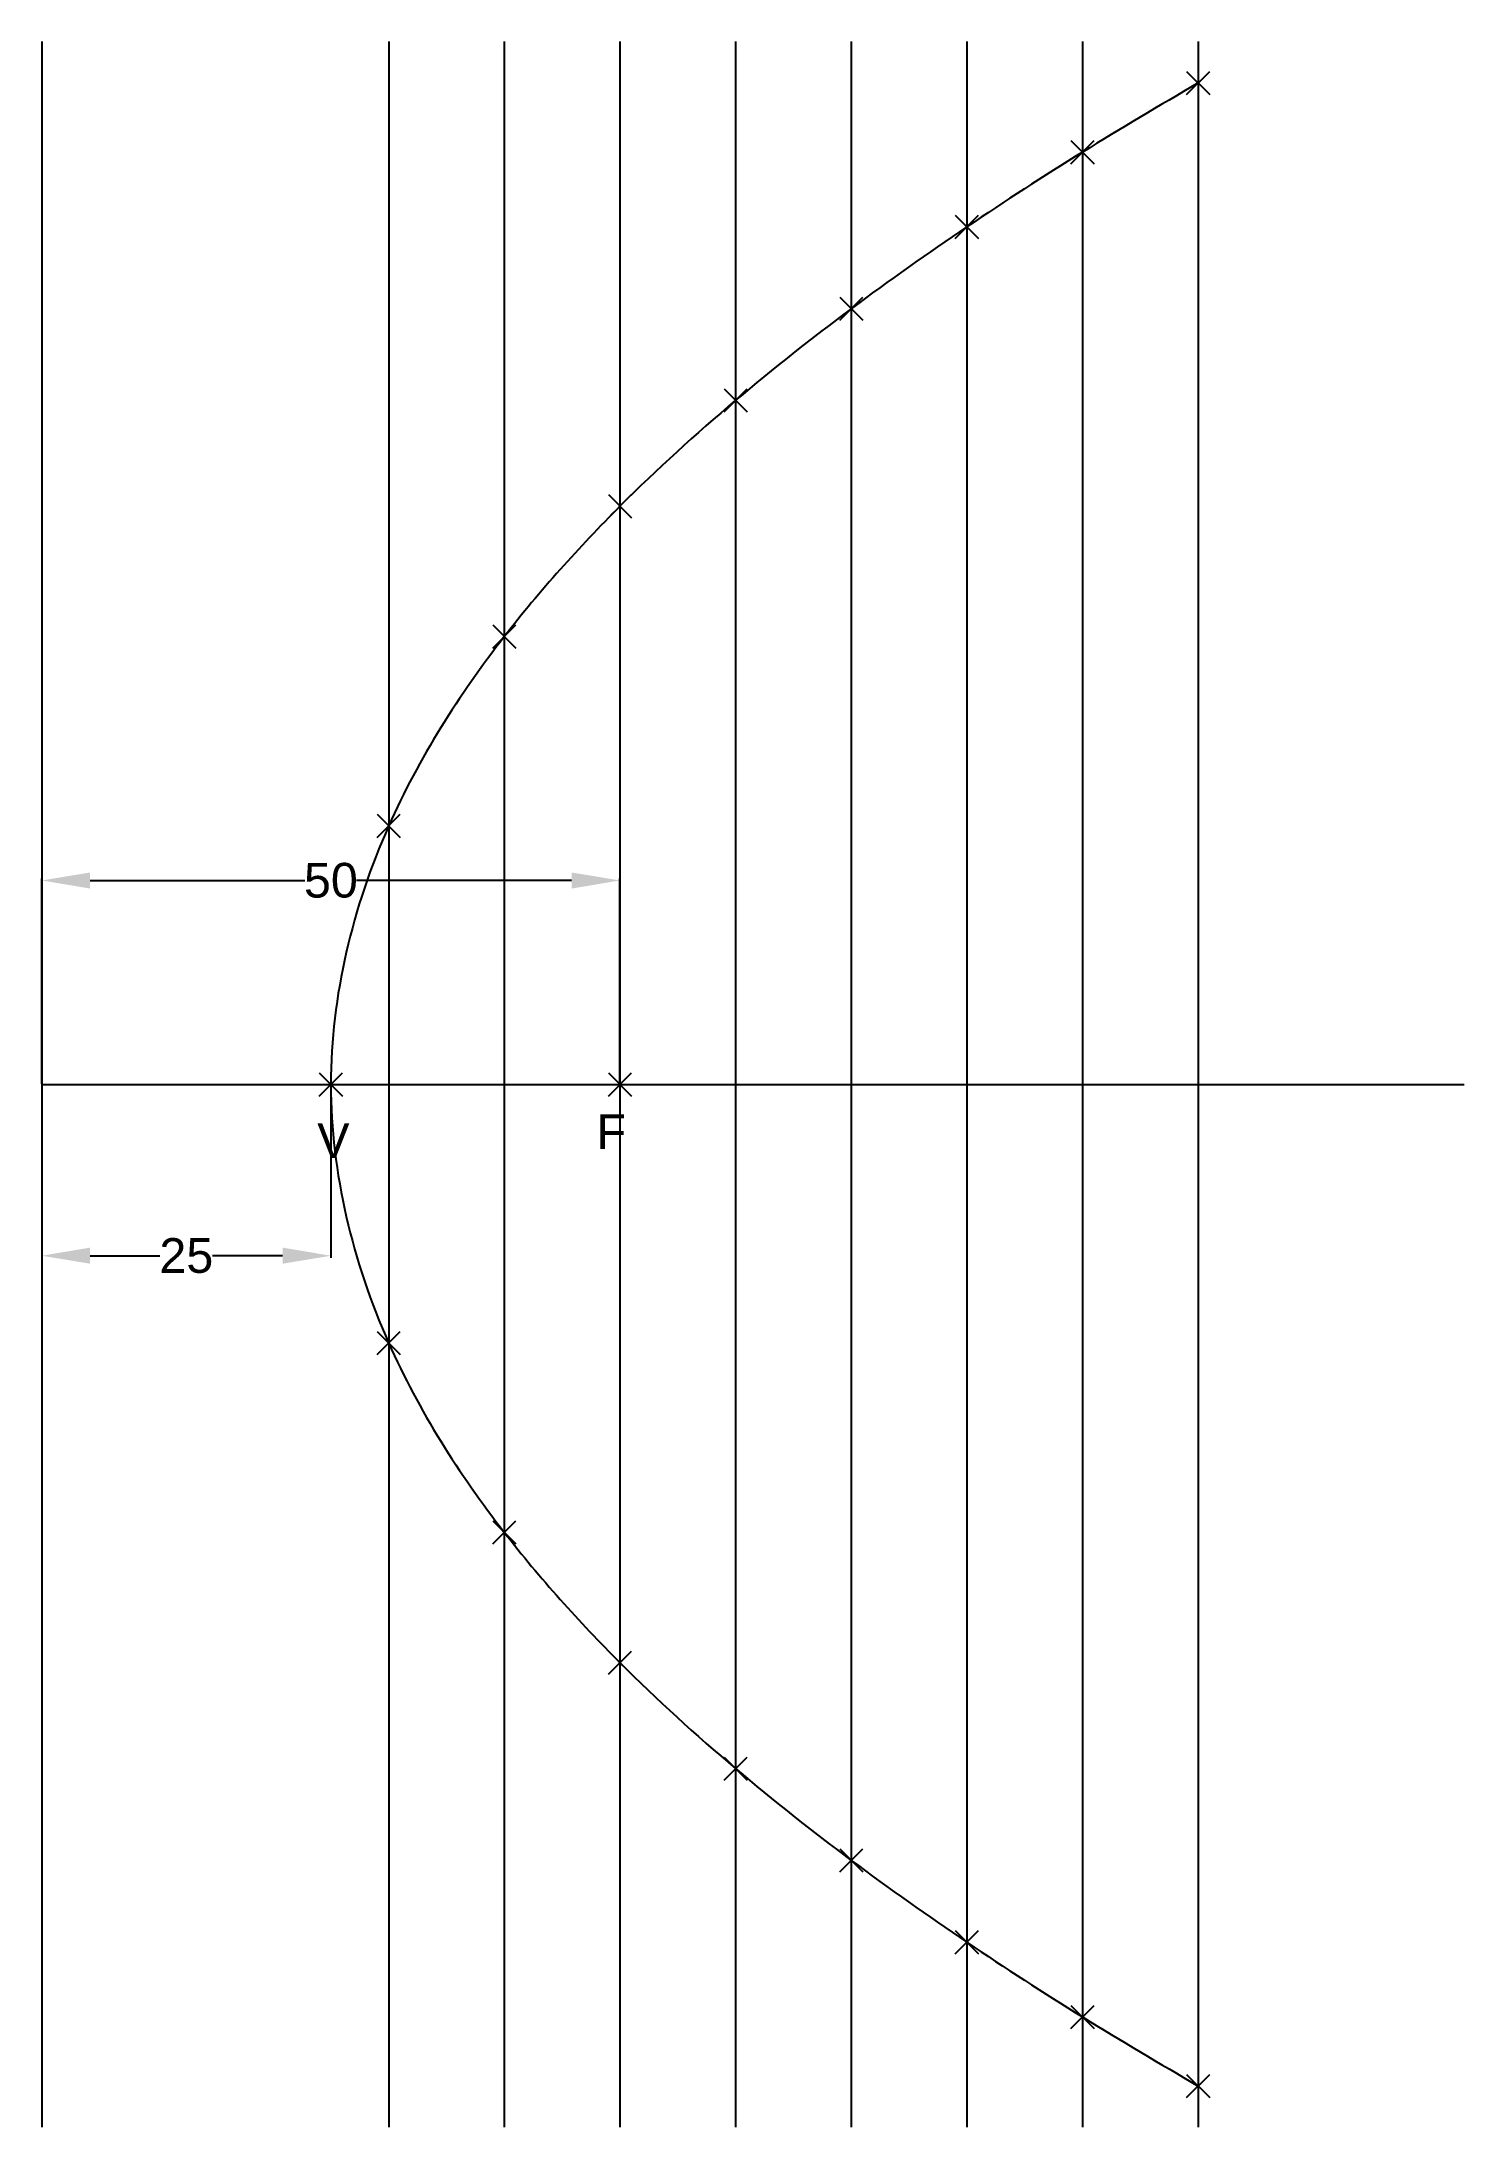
# Model space of a CAD drawing. Header units: millimetres. Extents: x 602 to 725, y 1026 to 1206.
import ezdxf

# ---------------------------------------------------------------- set-up
doc = ezdxf.new("R2010")
doc.units = ezdxf.units.MM
doc.header["$MEASUREMENT"] = 0
doc.header["$PDMODE"] = 3
doc.styles.add('Annotative', font='arial.ttf')
doc.styles.get("Standard").update_dxf_attribs({"font": 'arial.ttf'})
doc.dimstyles.get("Standard").update_dxf_attribs({"dimtxt": 3, "dimasz": 4.18, "dimexe": 0.18, "dimexo": 0.0625, "dimgap": 0.09, "dimtad": 0, "dimtih": 1, "dimtoh": 1, "dimdec": 0, "dimzin": 0, "dimdsep": 46, "dimtxsty": 'Annotative', "dimcen": 0.09, "dimadec": 0, "dimazin": 0, "dimtfac": 1, "dimtdec": 0, "dimtofl": 0, "dimtmove": 0, "dimatfit": 3, "dimfxl": 1, "dimtolj": 1, "dimtzin": 0, "dimarcsym": 0})

# ---------------------------------------------------------------- blocks, each defined once
blk = doc.blocks.new('*D4')
at = {"color": 0, "lineweight": -2, "transparency": 16777216}
for p, q in [((602, 1116.06), (602, 1133.82)), ((606.18, 1133.64), (624.76, 1133.64)), ((647.82, 1133.64), (629.23, 1133.64)), ((652, 1116.06), (652, 1133.82))]:
    blk.add_line(p, q, dxfattribs=at)
at = {"color": 0, "transparency": 16777216}
for points in [[(606.18, 1134.33), (606.18, 1132.94), (602, 1133.64)], [(647.82, 1134.33), (647.82, 1132.94), (652, 1133.64)]]:
    blk.add_solid(points, dxfattribs=at)
at = {"layer": 'Defpoints', "color": 0, "transparency": 16777216}
for p in [(652, 1133.64), (602, 1116), (652, 1116)]:
    blk.add_point(p, dxfattribs=at)
at = {"color": 0, "transparency": 16777216, "insert": (627, 1133.64), "char_height": 3, "attachment_point": 5, "style": 'Annotative'}
blk.add_mtext('\\A1;50', dxfattribs=at)
blk = doc.blocks.new('*D5')
at = {"color": 0, "lineweight": -2, "transparency": 16777216}
for p, q in [((602, 1115.93), (602, 1101.01)), ((627, 1115.93), (627, 1101.01)), ((606.18, 1101.19), (612.22, 1101.19)), ((622.82, 1101.19), (616.77, 1101.19))]:
    blk.add_line(p, q, dxfattribs=at)
at = {"color": 0, "transparency": 16777216}
for points in [[(606.18, 1101.89), (606.18, 1100.5), (602, 1101.19)], [(622.82, 1101.89), (622.82, 1100.5), (627, 1101.19)]]:
    blk.add_solid(points, dxfattribs=at)
at = {"layer": 'Defpoints', "color": 0, "transparency": 16777216}
for p in [(602, 1116), (627, 1116), (627, 1101.19)]:
    blk.add_point(p, dxfattribs=at)
at = {"color": 0, "transparency": 16777216, "insert": (614.5, 1101.19), "char_height": 3, "attachment_point": 5, "style": 'Annotative'}
blk.add_mtext('\\A1;25', dxfattribs=at)

msp = doc.modelspace()

# ---------------------------------------------------------------- linework, layer by layer
for p, q in [((602, 1206.17), (602, 1025.83)), ((632, 1206.17), (632, 1025.83)), ((642, 1206.17), (642, 1025.83)), ((652, 1206.17), (652, 1025.83)), ((662, 1206.17), (662, 1025.83)), ((672, 1206.17), (672, 1025.83)), ((682, 1206.17), (682, 1025.83)), ((692, 1206.17), (692, 1025.83)), ((702, 1206.17), (702, 1025.83)), ((602, 1116), (725.01, 1116))]:
    msp.add_line(p, q)
msp.add_spline([(702, 1202.6), (692, 1196.62), (682, 1190.16), (672, 1183.08), (662, 1175.16), (652, 1166), (642, 1154.73), (632, 1138.36), (627, 1116), (632, 1093.64), (642, 1077.27), (652, 1066), (662, 1056.84), (672, 1048.91), (682, 1041.83), (692, 1035.37), (702, 1029.39)], degree=3)
for p in [(702, 1202.6), (692, 1196.62), (682, 1190.16), (672, 1183.08), (662, 1175.16), (652, 1166), (642, 1154.73), (632, 1138.36), (627, 1116), (652, 1116), (632, 1093.64), (642, 1077.27), (652, 1066), (662, 1056.84), (672, 1048.91), (682, 1041.83), (692, 1035.37), (702, 1029.39)]:
    msp.add_point(p)

# ---------------------------------------------------------------- texts
for s, p in [('F', (649.97, 1110.41)), ('V', (625.82, 1109.64))]:
    msp.add_text(s, height=3).set_placement(p)

# ---------------------------------------------------------------- dimensions: what is measured, and where the dimension line sits
for base, p2, picture, middle in [((652, 1133.64), (652, 1116), '*D4', (627, 1133.64)), ((627, 1101.19), (627, 1116), '*D5', (614.5, 1101.19))]:
    dim = msp.add_linear_dim(base=base, p1=(602, 1116), p2=p2, dimstyle='Standard')
    dim.commit()
    dim.dimension.update_dxf_attribs({"geometry": picture, "text_midpoint": middle})

doc.saveas('drawing.dxf')
